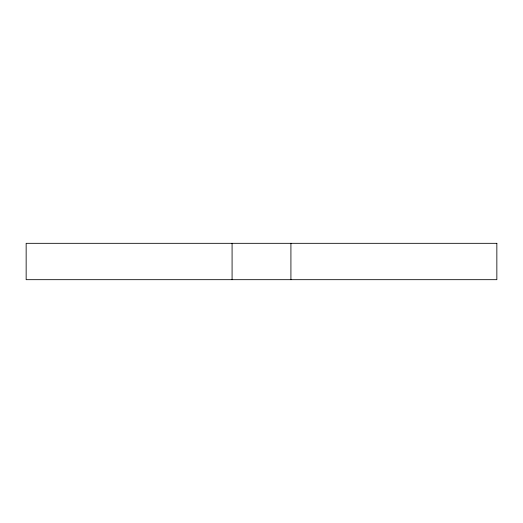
<?xml version="1.0" encoding="UTF-8"?>
<svg xmlns="http://www.w3.org/2000/svg" width="523" height="523" viewBox="0 0 523 523"><rect width="100%" height="100%" fill="white"/><g stroke="black" fill="none" stroke-linecap="round" stroke-linejoin="round"><path stroke-width="0.78" d="M290.919 243.319L290.919 279.681M232.081 243.319L232.081 279.681M496.85 243.319L26.15 243.319L26.15 279.681L496.85 279.681L496.85 243.319"/></g></svg>
